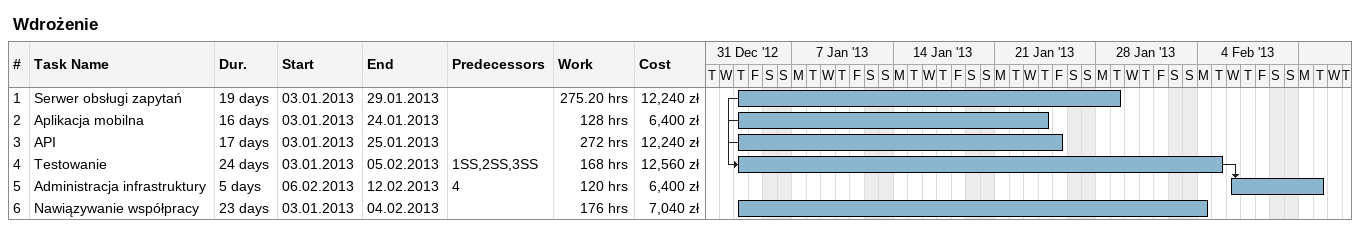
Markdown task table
Wdrożenie

| ID | Task | Duration | Start | Finish | Predecessors | Work (h) | Cost (zł) |
|---|---|---|---|---|---|---|---|
| 1 | Serwer obsługi zapytań | 19d | 2013-01-03 | 2013-01-29 |  | 275.20 | 12240 |
| 2 | Aplikacja mobilna | 16d | 2013-01-03 | 2013-01-24 |  | 128 | 6400 |
| 3 | API | 17d | 2013-01-03 | 2013-01-25 |  | 272 | 12240 |
| 4 | Testowanie | 24d | 2013-01-03 | 2013-02-05 | 1SS, 2SS, 3SS | 168 | 12560 |
| 5 | Administracja infrastruktury | 5d | 2013-02-06 | 2013-02-12 | 4 | 120 | 6400 |
| 6 | Nawiązywanie współpracy | 23d | 2013-01-03 | 2013-02-04 |  | 176 | 7040 |
